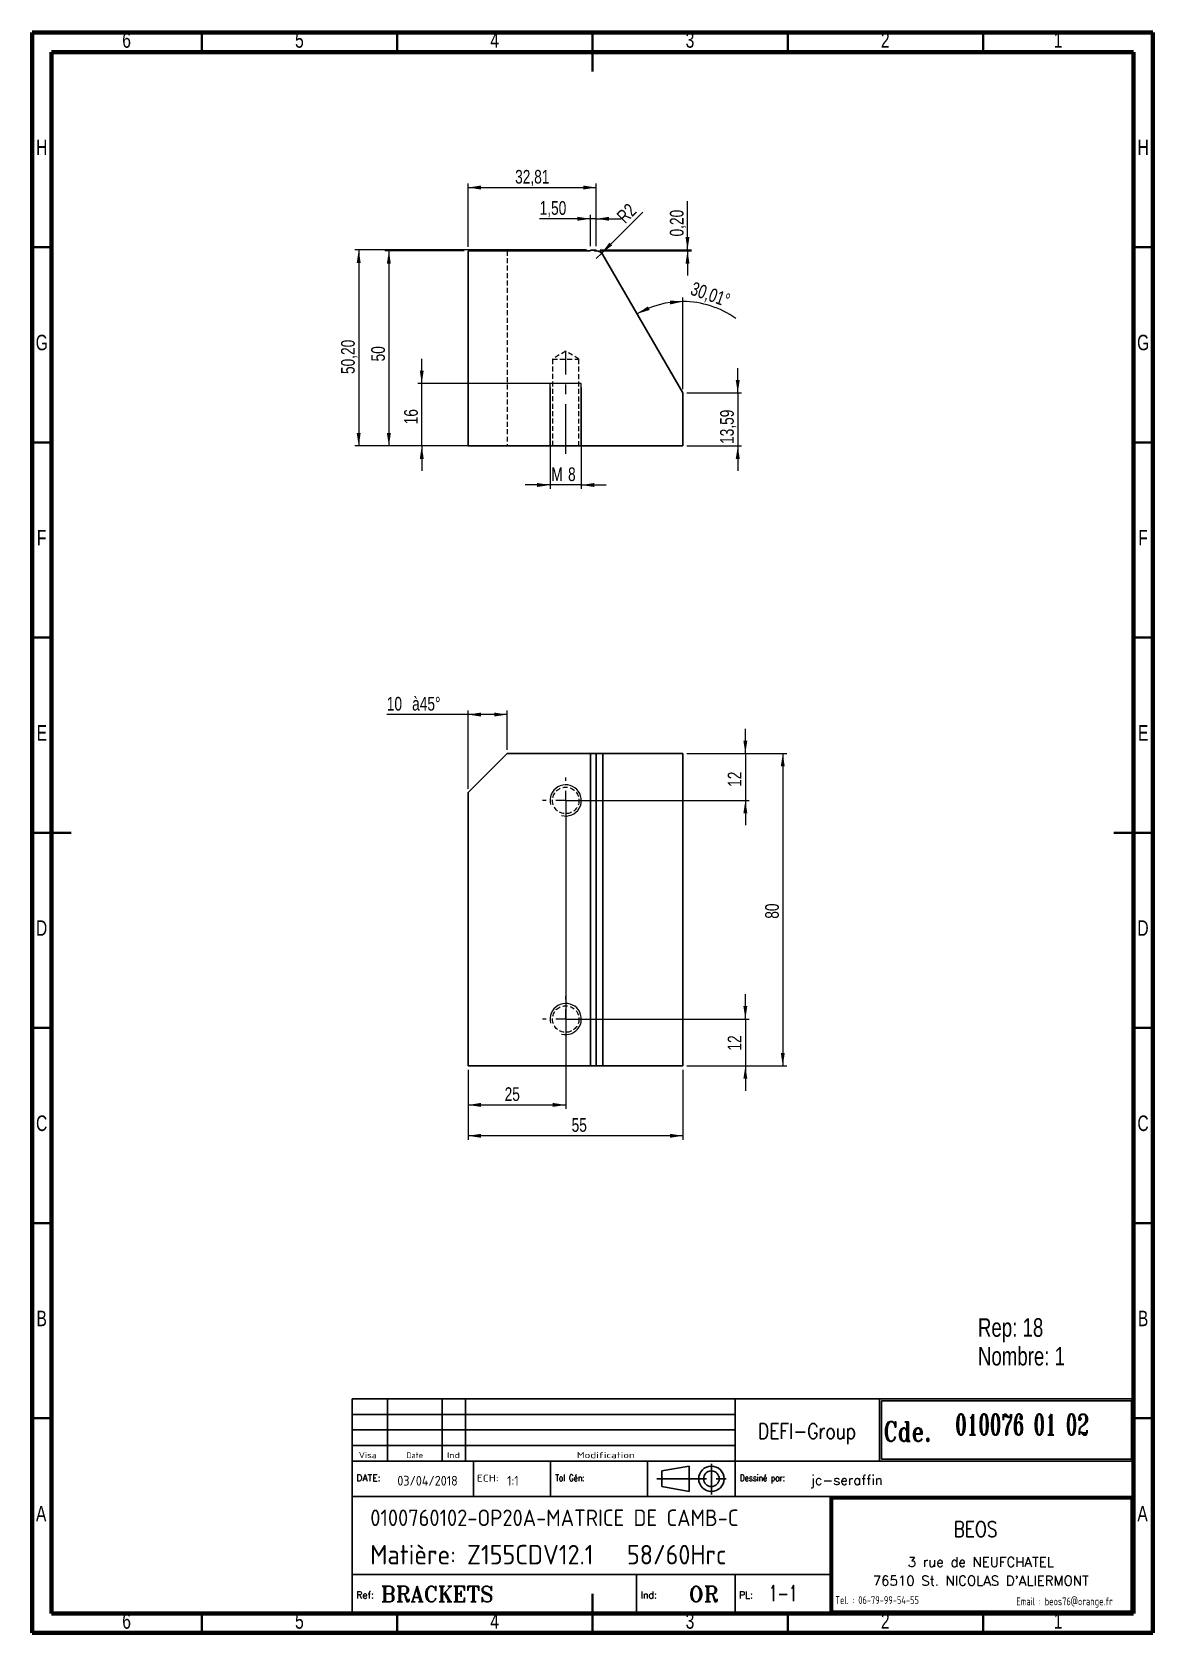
# Model space of a CAD drawing. Header units: millimetres. Extents: x 5 to 292, y 5 to 415.
import ezdxf

# ---------------------------------------------------------------- set-up
doc = ezdxf.new("R2010")
doc.units = ezdxf.units.MM
doc.linetypes.add('CENTERX2', pattern=[20.32, 12.7, -2.54, 2.54, -2.54])
doc.linetypes.add('HIDDEN', pattern=[1.905, 1.27, -0.635])
doc.layers.add('DIMENSIONS', color=176, linetype='Continuous')
doc.styles.add('SLDTEXTSTYLE0', font='TXT', dxfattribs={"width": 0.75})
doc.styles.add('SLDTEXTSTYLE1', font='ISOCP')
doc.styles.add('SLDTEXTSTYLE10', font='ISOCP', dxfattribs={"width": 1.147311})
doc.styles.add('SLDTEXTSTYLE11', font='ISOCP', dxfattribs={"width": 1.385904})
doc.styles.add('SLDTEXTSTYLE12', font='ISOCP', dxfattribs={"width": 1.246461})
doc.styles.add('SLDTEXTSTYLE13', font='ROMAND')
doc.styles.add('SLDTEXTSTYLE2', font='ROMANT', dxfattribs={"width": 0.8})
doc.styles.add('SLDTEXTSTYLE3', font='ISOCP', dxfattribs={"width": 0.8})
doc.styles.add('SLDTEXTSTYLE4', font='ROMANS', dxfattribs={"width": 0.8})
doc.styles.add('SLDTEXTSTYLE5', font='ROMANT')
doc.styles.add('SLDTEXTSTYLE6', font='ROMANS')
doc.styles.add('SLDTEXTSTYLE7', font='ROMANT', dxfattribs={"width": 0.65})
doc.styles.add('SLDTEXTSTYLE8', font='ISOCP', dxfattribs={"width": 1.446157})
doc.styles.add('SLDTEXTSTYLE9', font='ISOCP', dxfattribs={"width": 1.294402})
doc.dimstyles.new('SLDDIMSTYLE0', dxfattribs={"dimtxt": 3.5, "dimasz": 3.302, "dimexe": 0, "dimexo": 0.0625, "dimgap": 0.875, "dimtad": 1, "dimrnd": 1e-09, "dimzin": 12, "dimdsep": 46, "dimtxsty": 'SLDTEXTSTYLE0', "dimsah": 1, "dimcen": 0.09, "dimadec": 0, "dimazin": 3, "dimtfac": 1, "dimtofl": 0, "dimtmove": 0, "dimatfit": 3, "dimfxl": 1, "dimfrac": 2, "dimtolj": 1, "dimtzin": 12, "dimarcsym": 0})
doc.dimstyles.new('SLDDIMSTYLE1', dxfattribs={"dimtxt": 3.5, "dimasz": 3.302, "dimexe": 0, "dimexo": 0.0625, "dimgap": 0.875, "dimtad": 1, "dimrnd": 1e-09, "dimzin": 12, "dimdsep": 46, "dimtxsty": 'SLDTEXTSTYLE0', "dimsah": 1, "dimcen": 0.09, "dimadec": 0, "dimazin": 3, "dimtfac": 1, "dimtmove": 0, "dimatfit": 0, "dimfxl": 1, "dimfrac": 2, "dimtolj": 1, "dimtzin": 12, "dimarcsym": 0})
doc.dimstyles.new('SLDDIMSTYLE2', dxfattribs={"dimtxt": 3.5, "dimasz": 3.302, "dimexe": 0, "dimexo": 0.0625, "dimgap": 0.875, "dimtad": 1, "dimrnd": 1e-09, "dimzin": 12, "dimdsep": 46, "dimtxsty": 'SLDTEXTSTYLE0', "dimsah": 1, "dimcen": 0, "dimadec": 0, "dimazin": 3, "dimtfac": 1, "dimtofl": 0, "dimtmove": 0, "dimatfit": 3, "dimfxl": 1, "dimfrac": 2, "dimtolj": 1, "dimtzin": 12, "dimarcsym": 0})
doc.dimstyles.new('SLDDIMSTYLE3', dxfattribs={"dimtxt": 3.5, "dimasz": 3.302, "dimexe": 0, "dimexo": 0.0625, "dimgap": 0.875, "dimtad": 1, "dimdec": 4, "dimzin": 12, "dimdsep": 46, "dimtxsty": 'SLDTEXTSTYLE0', "dimsah": 1, "dimcen": 0.09, "dimazin": 3, "dimtfac": 1, "dimtofl": 0, "dimtmove": 0, "dimatfit": 3, "dimfxl": 1, "dimfrac": 2, "dimtolj": 1, "dimtzin": 12, "dimarcsym": 0})
doc.dimstyles.new('SLDDIMSTYLE4', dxfattribs={"dimtxt": 3.5, "dimasz": 3.302, "dimexe": 0, "dimexo": 0.0625, "dimgap": 0.875, "dimtad": 1, "dimrnd": 1e-09, "dimdsep": 46, "dimtxsty": 'SLDTEXTSTYLE0', "dimsah": 1, "dimcen": 0.09, "dimadec": 0, "dimazin": 2, "dimtfac": 1, "dimtmove": 0, "dimatfit": 0, "dimfxl": 1, "dimfrac": 2, "dimtolj": 1, "dimtzin": 12, "dimarcsym": 0})

# ---------------------------------------------------------------- blocks, each defined once
blk = doc.blocks.new('SW_NOTE_0')
at = {"color": 0, "linetype": 'Continuous', "lineweight": 0, "char_height": 4.763, "attachment_point": 1, "style": 'SLDTEXTSTYLE0'}
for s, insert in [('Rep: 18', (0, 6.14)), ('Nombre: 1', (0, -1.21))]:
    blk.add_mtext(s, dxfattribs=dict(at, insert=insert))
blk = doc.blocks.new('_D')
at = {"color": 7, "linetype": 'Continuous', "lineweight": 18}
for p, q in [((116.64, 240.27), (95.83, 240.27)), ((116.64, 221.27), (116.64, 241.27)), ((126.64, 240.27), (116.64, 240.27)), ((126.64, 231.27), (126.64, 241.27))]:
    blk.add_line(p, q, dxfattribs=at)
for points in [[(116.64, 240.27), (119.94, 239.77), (119.94, 240.78)], [(126.64, 240.27), (123.33, 240.78), (123.33, 239.77)]]:
    blk.add_solid(points, dxfattribs=at)
at = {"color": 7, "linetype": 'Continuous', "lineweight": 18, "char_height": 3.5, "attachment_point": 1, "style": 'SLDTEXTSTYLE0'}
for s, insert in [('10', (95.83, 244.79)), ('à45°', (102.32, 244.79))]:
    blk.add_mtext(s, dxfattribs=dict(at, insert=insert))
blk = doc.blocks.new('_D_1')
at = {"color": 7, "linetype": 'Continuous', "lineweight": 18}
for p, q in [((187.64, 230.27), (187.64, 236.62)), ((172.64, 230.27), (188.64, 230.27)), ((187.64, 230.27), (187.64, 218.27)), ((142.64, 218.27), (188.64, 218.27)), ((187.64, 218.27), (187.64, 211.92))]:
    blk.add_line(p, q, dxfattribs=at)
for points in [[(187.64, 230.27), (188.14, 233.58), (187.13, 233.58)], [(187.64, 218.27), (187.13, 214.97), (188.14, 214.97)]]:
    blk.add_solid(points, dxfattribs=at)
at = {"color": 7, "linetype": 'Continuous', "lineweight": 18, "insert": (183.12, 221.76), "char_height": 3.5, "attachment_point": 1, "rotation": 90, "style": 'SLDTEXTSTYLE0'}
blk.add_mtext('12', dxfattribs=at)
blk = doc.blocks.new('_D_2')
at = {"color": 7, "linetype": 'Continuous', "lineweight": 18}
for p, q in [((187.64, 162.27), (187.64, 168.62)), ((142.64, 162.27), (188.64, 162.27)), ((187.64, 162.27), (187.64, 150.27)), ((172.64, 150.27), (188.64, 150.27)), ((187.64, 150.27), (187.64, 143.92))]:
    blk.add_line(p, q, dxfattribs=at)
for points in [[(187.64, 162.27), (188.14, 165.58), (187.13, 165.58)], [(187.64, 150.27), (187.13, 146.97), (188.14, 146.97)]]:
    blk.add_solid(points, dxfattribs=at)
at = {"color": 7, "linetype": 'Continuous', "lineweight": 18, "insert": (183.12, 154.19), "char_height": 3.5, "attachment_point": 1, "rotation": 90, "style": 'SLDTEXTSTYLE0'}
blk.add_mtext('12', dxfattribs=at)
blk = doc.blocks.new('_D_3')
at = {"color": 7, "linetype": 'Continuous', "lineweight": 18}
for p, q in [((172.64, 230.27), (198.22, 230.27)), ((197.22, 230.27), (197.22, 150.27)), ((172.64, 150.27), (198.22, 150.27))]:
    blk.add_line(p, q, dxfattribs=at)
for points in [[(197.22, 230.27), (196.71, 226.97), (197.73, 226.97)], [(197.22, 150.27), (197.73, 153.58), (196.71, 153.58)]]:
    blk.add_solid(points, dxfattribs=at)
at = {"color": 7, "linetype": 'Continuous', "lineweight": 18, "insert": (192.71, 187.97), "char_height": 3.5, "attachment_point": 1, "rotation": 90, "style": 'SLDTEXTSTYLE0'}
blk.add_mtext('80', dxfattribs=at)
blk = doc.blocks.new('_D_4')
at = {"color": 7, "linetype": 'Continuous', "lineweight": 18}
for p, q in [((141.64, 217.27), (141.64, 139.27)), ((116.64, 149.27), (116.64, 139.27)), ((116.64, 140.27), (141.64, 140.27))]:
    blk.add_line(p, q, dxfattribs=at)
for points in [[(116.64, 140.27), (119.94, 139.77), (119.94, 140.78)], [(141.64, 140.27), (138.33, 140.78), (138.33, 139.77)]]:
    blk.add_solid(points, dxfattribs=at)
at = {"color": 7, "linetype": 'Continuous', "lineweight": 18, "insert": (126, 144.79), "char_height": 3.5, "attachment_point": 1, "style": 'SLDTEXTSTYLE0'}
blk.add_mtext('25', dxfattribs=at)
blk = doc.blocks.new('_D_5')
at = {"color": 7, "linetype": 'Continuous', "lineweight": 18}
for p, q in [((116.64, 149.27), (116.64, 131.36)), ((171.64, 149.27), (171.64, 131.36)), ((171.64, 132.36), (116.64, 132.36))]:
    blk.add_line(p, q, dxfattribs=at)
for points in [[(116.64, 132.36), (119.94, 131.86), (119.94, 132.87)], [(171.64, 132.36), (168.33, 132.87), (168.33, 131.86)]]:
    blk.add_solid(points, dxfattribs=at)
at = {"color": 7, "linetype": 'Continuous', "lineweight": 18, "insert": (143.16, 136.88), "char_height": 3.5, "attachment_point": 1, "style": 'SLDTEXTSTYLE0'}
blk.add_mtext('55', dxfattribs=at)
blk = doc.blocks.new('SW_CENTERMARKSYMBOL_0')
at = {"color": 0, "linetype": 'Continuous', "lineweight": 0}
for p, q in [((0, 5), (0, 5.9)), ((-5, 0), (-5.9, 0)), ((0, 0), (-2.5, 0)), ((0, 0), (0, 2.5)), ((0, 0), (0, -2.5)), ((0, 0), (2.5, 0)), ((5, 0), (5.9, 0)), ((0, -5), (0, -5.9))]:
    blk.add_line(p, q, dxfattribs=at)
blk = doc.blocks.new('SW_CENTERMARKSYMBOL_1')
at = {"color": 0, "linetype": 'Continuous', "lineweight": 0}
for p, q in [((0, 5), (0, 5.9)), ((-5, 0), (-5.9, 0)), ((0, 0), (-2.5, 0)), ((0, 0), (0, 2.5)), ((0, 0), (0, -2.5)), ((0, 0), (2.5, 0)), ((5, 0), (5.9, 0)), ((0, -5), (0, -5.9))]:
    blk.add_line(p, q, dxfattribs=at)
blk = doc.blocks.new('_D_6')
at = {"color": 7, "linetype": 'Continuous', "lineweight": 18}
for p, q in [((137.64, 324.08), (137.64, 298.08)), ((145.64, 324.08), (145.64, 298.08)), ((137.64, 299.08), (131.29, 299.08)), ((145.64, 299.08), (137.64, 299.08)), ((145.64, 299.08), (151.99, 299.08))]:
    blk.add_line(p, q, dxfattribs=at)
for points in [[(137.64, 299.08), (134.33, 299.59), (134.33, 298.57)], [(145.64, 299.08), (148.94, 298.57), (148.94, 299.59)]]:
    blk.add_solid(points, dxfattribs=at)
at = {"color": 7, "linetype": 'Continuous', "lineweight": 18, "char_height": 3.5, "attachment_point": 1, "style": 'SLDTEXTSTYLE0'}
for s, insert in [('M', (137.95, 303.59)), ('8', (142.24, 303.59))]:
    blk.add_mtext(s, dxfattribs=dict(at, insert=insert))
blk = doc.blocks.new('_D_7')
at = {"color": 7, "linetype": 'Continuous', "lineweight": 18}
for p, q in [((104.78, 325.08), (104.78, 331.43)), ((144.64, 325.08), (103.78, 325.08)), ((104.78, 309.08), (104.78, 325.08)), ((144.64, 309.08), (103.78, 309.08)), ((104.78, 309.08), (104.78, 302.73))]:
    blk.add_line(p, q, dxfattribs=at)
for points in [[(104.78, 325.08), (105.29, 328.38), (104.28, 328.38)], [(104.78, 309.08), (104.28, 305.78), (105.29, 305.78)]]:
    blk.add_solid(points, dxfattribs=at)
at = {"color": 7, "linetype": 'Continuous', "lineweight": 18, "insert": (100.27, 314.62), "char_height": 3.5, "attachment_point": 1, "rotation": 90, "style": 'SLDTEXTSTYLE0'}
blk.add_mtext('16', dxfattribs=at)
blk = doc.blocks.new('_D_8')
at = {"color": 7, "linetype": 'Continuous', "lineweight": 18}
for p, q in [((115.64, 359.08), (95.36, 359.08)), ((96.36, 359.08), (96.36, 309.08)), ((115.64, 309.08), (95.36, 309.08))]:
    blk.add_line(p, q, dxfattribs=at)
for points in [[(96.36, 359.08), (95.85, 355.78), (96.87, 355.78)], [(96.36, 309.08), (96.87, 312.38), (95.85, 312.38)]]:
    blk.add_solid(points, dxfattribs=at)
at = {"color": 7, "linetype": 'Continuous', "lineweight": 18, "insert": (91.85, 330.74), "char_height": 3.5, "attachment_point": 1, "rotation": 90, "style": 'SLDTEXTSTYLE0'}
blk.add_mtext('50', dxfattribs=at)
blk = doc.blocks.new('_D_9')
at = {"color": 7, "linetype": 'Continuous', "lineweight": 18}
for p, q in [((146.95, 359.28), (87.64, 359.28)), ((88.64, 359.28), (88.64, 309.08)), ((115.64, 309.08), (87.64, 309.08))]:
    blk.add_line(p, q, dxfattribs=at)
for points in [[(88.64, 359.28), (88.13, 355.98), (89.14, 355.98)], [(88.64, 309.08), (89.14, 312.38), (88.13, 312.38)]]:
    blk.add_solid(points, dxfattribs=at)
at = {"color": 7, "linetype": 'Continuous', "lineweight": 18, "insert": (84.12, 327.51), "char_height": 3.5, "attachment_point": 1, "rotation": 90, "style": 'SLDTEXTSTYLE0'}
blk.add_mtext('50,20', dxfattribs=at)
blk = doc.blocks.new('_D_10')
at = {"color": 7, "linetype": 'Continuous', "lineweight": 18}
for q in [(161.38, 369.01), (149.45, 357.08)]:
    blk.add_line((150.86, 358.49), q, dxfattribs=at)
blk.add_solid([(150.86, 358.49), (153.56, 360.47), (152.84, 361.19)], dxfattribs=at)
at = {"color": 7, "linetype": 'Continuous', "lineweight": 18, "insert": (154.39, 368.33), "char_height": 3.5, "attachment_point": 1, "rotation": 45, "style": 'SLDTEXTSTYLE0'}
blk.add_mtext('R2', dxfattribs=at)
blk = doc.blocks.new('_D_11')
at = {"color": 7, "linetype": 'Continuous', "lineweight": 18}
for p, q in [((147.95, 367.27), (134.96, 367.27)), ((147.95, 360.28), (147.95, 368.27)), ((149.45, 367.27), (147.95, 367.27)), ((149.45, 360.28), (149.45, 368.27)), ((149.45, 367.27), (155.8, 367.27))]:
    blk.add_line(p, q, dxfattribs=at)
for points in [[(147.95, 367.27), (144.65, 367.78), (144.65, 366.77)], [(149.45, 367.27), (152.75, 366.77), (152.75, 367.78)]]:
    blk.add_solid(points, dxfattribs=at)
at = {"color": 7, "linetype": 'Continuous', "lineweight": 18, "insert": (134.96, 371.79), "char_height": 3.5, "attachment_point": 1, "style": 'SLDTEXTSTYLE0'}
blk.add_mtext('1,50', dxfattribs=at)
blk = doc.blocks.new('_D_12')
at = {"color": 7, "linetype": 'Continuous', "lineweight": 18}
for p, q in [((116.64, 360.08), (116.64, 376.28)), ((116.64, 375.28), (149.45, 375.28)), ((149.45, 360.28), (149.45, 376.28))]:
    blk.add_line(p, q, dxfattribs=at)
for points in [[(116.64, 375.28), (119.94, 374.77), (119.94, 375.79)], [(149.45, 375.28), (146.15, 375.79), (146.15, 374.77)]]:
    blk.add_solid(points, dxfattribs=at)
at = {"color": 7, "linetype": 'Continuous', "lineweight": 18, "insert": (128.69, 379.79), "char_height": 3.5, "attachment_point": 1, "style": 'SLDTEXTSTYLE0'}
blk.add_mtext('32,81', dxfattribs=at)
blk = doc.blocks.new('_D_13')
at = {"color": 7, "linetype": 'Continuous', "lineweight": 18}
blk.add_line((171.64, 323.67), (171.64, 347.07), dxfattribs=at)
for start, end in [(90, 120.0144), (54.6313, 90)]:
    blk.add_arc((171.64, 322.67), 23.4, start, end, dxfattribs=at)
for points in [[(159.93, 342.93), (163.12, 343.92), (162.68, 344.84)], [(171.64, 346.07), (168.31, 346.34), (168.38, 345.33)]]:
    blk.add_solid(points, dxfattribs=at)
at = {"color": 7, "linetype": 'Continuous', "lineweight": 18, "insert": (174.47, 351.25), "char_height": 3.5, "attachment_point": 1, "rotation": 340.7292, "style": 'SLDTEXTSTYLE0'}
blk.add_mtext('30,01°', dxfattribs=at)
blk = doc.blocks.new('_D_14')
at = {"color": 7, "linetype": 'Continuous', "lineweight": 18}
for p, q in [((185.69, 322.67), (185.69, 329.02)), ((172.64, 322.67), (186.69, 322.67)), ((185.69, 322.67), (185.69, 309.08)), ((172.64, 309.08), (186.69, 309.08)), ((185.69, 309.08), (185.69, 302.73))]:
    blk.add_line(p, q, dxfattribs=at)
for points in [[(185.69, 322.67), (186.2, 325.97), (185.18, 325.97)], [(185.69, 309.08), (185.18, 305.78), (186.2, 305.78)]]:
    blk.add_solid(points, dxfattribs=at)
at = {"color": 7, "linetype": 'Continuous', "lineweight": 18, "insert": (181.18, 309.6), "char_height": 3.5, "attachment_point": 1, "rotation": 90, "style": 'SLDTEXTSTYLE0'}
blk.add_mtext('13,59', dxfattribs=at)
blk = doc.blocks.new('_D_15')
at = {"color": 7, "linetype": 'Continuous', "lineweight": 18}
for p, q in [((172.82, 359.28), (172.82, 371.8)), ((148.95, 359.08), (173.82, 359.08)), ((150.45, 359.28), (173.82, 359.28)), ((172.82, 359.28), (172.82, 359.08)), ((172.82, 359.08), (172.82, 352.73))]:
    blk.add_line(p, q, dxfattribs=at)
for points in [[(172.82, 359.28), (173.33, 362.58), (172.32, 362.58)], [(172.82, 359.08), (172.32, 355.78), (173.33, 355.78)]]:
    blk.add_solid(points, dxfattribs=at)
at = {"color": 7, "linetype": 'Continuous', "lineweight": 18, "insert": (168.31, 362.75), "char_height": 3.5, "attachment_point": 1, "rotation": 90, "style": 'SLDTEXTSTYLE0'}
blk.add_mtext('0,20', dxfattribs=at)

msp = doc.modelspace()

# ---------------------------------------------------------------- linework, layer by layer
at = {"color": 7, "linetype": 'Continuous', "lineweight": 70}
for p, q in [((5, 5), (5, 415)), ((5, 415), (292, 415)), ((292, 415), (292, 5)), ((10, 10), (10, 410)), ((10, 410), (287, 410)), ((287, 410), (287, 10)), ((287, 10), (10, 10)), ((292, 5), (5, 5))]:
    msp.add_line(p, q, dxfattribs=at)
at = {"color": 7, "linetype": 'Continuous', "lineweight": 35}
for p, q in [((48.5, 410), (48.5, 415)), ((98.5, 410), (98.5, 415)), ((148.5, 415.001), (148.5, 404.999)), ((148.5, 410), (148.5, 415)), ((198.5, 410), (198.5, 415)), ((248.5, 410), (248.5, 415)), ((10, 360), (5, 360)), ((287, 360), (292, 360)), ((10, 310), (5, 310)), ((287, 310), (292, 310)), ((10, 260), (5, 260)), ((287, 260), (292, 260)), ((4.999, 210), (15.001, 210)), ((10, 210), (5, 210)), ((292.001, 210), (281.999, 210)), ((287, 210), (292, 210)), ((10, 160), (5, 160)), ((287, 160), (292, 160)), ((10, 110), (5, 110)), ((287, 110), (292, 110)), ((10, 60), (5, 60)), ((287, 60), (292, 60)), ((148.5, 4.999), (148.5, 15.001)), ((48.5, 10), (48.5, 5)), ((98.5, 10), (98.5, 5)), ((148.5, 10), (148.5, 5)), ((198.5, 10), (198.5, 5)), ((248.5, 10), (248.5, 5))]:
    msp.add_line(p, q, dxfattribs=at)
at = {"color": 7, "linetype": 'Continuous', "lineweight": 25}
for p, q in [((116.6357, 359.07819), (116.6357, 309.07819)), ((147.95045, 359.07819), (116.6357, 359.07819)), ((147.95045, 359.27819), (147.95045, 359.07819)), ((149.45045, 359.27819), (147.95045, 359.27819)), ((149.45045, 359.27819), (149.45045, 359.07819)), ((171.6357, 322.67275), (151.18225, 358.07863)), ((171.6357, 322.67275), (171.6357, 309.07819)), ((171.6357, 309.07819), (116.6357, 309.07819)), ((116.6357, 220.27335), (126.6357, 230.27335)), ((126.6357, 230.27335), (147.95045, 230.27335)), ((147.95045, 150.27335), (147.95045, 230.27335)), ((147.95045, 230.27335), (149.45045, 230.27335)), ((149.45045, 230.27335), (149.45045, 150.27335)), ((151.18225, 230.27335), (149.45045, 230.27335)), ((151.18225, 150.27335), (151.18225, 230.27335)), ((171.6357, 230.27335), (151.18225, 230.27335)), ((171.6357, 230.27335), (171.6357, 150.27335)), ((116.6357, 150.27335), (116.6357, 220.27335)), ((147.95045, 150.27335), (116.6357, 150.27335)), ((149.45045, 150.27335), (147.95045, 150.27335)), ((149.45045, 150.27335), (151.18225, 150.27335)), ((171.6357, 150.27335), (151.18225, 150.27335))]:
    msp.add_line(p, q, dxfattribs=at)
at = {"color": 7, "linetype": 'HIDDEN', "lineweight": 18}
for p, q in [((126.6357, 359.07819), (126.6357, 309.07819)), ((141.6357, 333.37112), (138.2357, 331.32819)), ((145.0357, 331.32819), (141.6357, 333.37112)), ((138.2357, 331.32819), (145.0357, 331.32819)), ((138.2357, 331.32819), (138.2357, 309.07819)), ((145.0357, 309.07819), (145.0357, 331.32819)), ((145.6357, 325.07819), (137.6357, 325.07819)), ((145.6357, 325.07819), (137.6357, 325.07819))]:
    msp.add_line(p, q, dxfattribs=at)
at = {"color": 7, "linetype": 'CENTERX2', "lineweight": 18}
msp.add_line((141.6357, 307.07819), (141.6357, 333.32819), dxfattribs=at)
at = {"color": 7, "linetype": 'Continuous', "lineweight": 18}
for p, q in [((137.6357, 309.07819), (137.6357, 325.07819)), ((137.6357, 309.07819), (137.6357, 325.07819)), ((145.6357, 309.07819), (145.6357, 325.07819)), ((145.6357, 309.07819), (145.6357, 325.07819))]:
    msp.add_line(p, q, dxfattribs=at)
at = {"color": 7, "linetype": 'HIDDEN', "lineweight": 18}
for centre in [(141.6357, 218.27335), (141.6357, 162.27335)]:
    msp.add_circle(centre, 3.4, dxfattribs=at)
at = {"color": 7, "linetype": 'Continuous', "lineweight": 25}
msp.add_arc((149.45045, 357.07819), 2, 30.0143884, 90, dxfattribs=at)
at = {"color": 7, "linetype": 'Continuous', "lineweight": 18}
for centre in [(141.6357, 218.27335), (141.6357, 162.27335)]:
    msp.add_arc(centre, 4, 255, 195, dxfattribs=at)
at = {"layer": 'DIMENSIONS', "color": 3}
for p, q in [((185, 65), (87, 65)), ((96, 49), (96, 65)), ((110, 49), (110, 65)), ((116, 49), (116, 65)), ((87, 61), (185, 61)), ((185, 57), (87, 57)), ((87, 53), (185, 53))]:
    msp.add_line(p, q, dxfattribs=at)
at = {"layer": 'DIMENSIONS', "color": 6}
for p, q in [((87, 65), (87, 10)), ((287, 10), (287, 65)), ((287, 40), (209.38409, 40)), ((209.38409, 40), (209.38409, 10)), ((286.8, 39.8), (209.58409, 39.8)), ((209.58409, 39.8), (209.58409, 10.2)), ((286.6, 39.6), (209.78409, 39.6)), ((209.78409, 39.6), (209.78409, 10.4)), ((286.4, 39.4), (209.98409, 39.4)), ((209.98409, 39.4), (209.98409, 10.6)), ((286.4, 10.6), (286.4, 39.4)), ((286.6, 10.4), (286.6, 39.6)), ((286.8, 10.2), (286.8, 39.8)), ((87, 10), (287, 10)), ((209.58409, 10.2), (286.8, 10.2)), ((209.78409, 10.4), (286.6, 10.4)), ((209.98409, 10.6), (286.4, 10.6))]:
    msp.add_line(p, q, dxfattribs=at)
at = {"layer": 'DIMENSIONS', "color": 1}
for p, q in [((287, 65), (185, 65)), ((185, 49), (185, 65)), ((222, 49), (222, 65)), ((222.5, 49.5), (222.5, 64.5)), ((222.5, 64.5), (286.5, 64.5)), ((286.5, 64.5), (286.5, 49.5)), ((286.5, 49.5), (222.5, 49.5)), ((87, 49), (287, 49)), ((118, 49), (118, 40)), ((137.73069, 49), (137.73069, 40)), ((162.62034, 49), (162.62034, 40)), ((185, 49), (185, 40)), ((209.38409, 40), (87, 40)), ((209.38409, 20), (87, 20)), ((159.79154, 20), (159.79154, 10)), ((185, 20), (185, 10))]:
    msp.add_line(p, q, dxfattribs=at)
at = {"layer": 'DIMENSIONS'}
for p, q in [((222.5, 49.5), (222.5, 64.5)), ((222.5, 64.5), (286.5, 64.5)), ((286.5, 64.5), (286.5, 49.5)), ((286.5, 49.5), (222.5, 49.5))]:
    msp.add_line(p, q, dxfattribs=at)
at = {"layer": 'DIMENSIONS', "color": 7}
for p, q in [((173.24368, 47.75), (166.24368, 46.5)), ((166.24368, 46.5), (166.24368, 42.5)), ((173.24368, 41.25), (173.24368, 47.75)), ((166.24368, 42.5), (173.24368, 41.25))]:
    msp.add_line(p, q, dxfattribs=at)
at = {"layer": 'DIMENSIONS', "color": 3, "linetype": 'CENTERX2'}
for p, q in [((178.93393, 48.34798), (178.93393, 40.51332)), ((164.94646, 44.5), (183.20111, 44.5))]:
    msp.add_line(p, q, dxfattribs=at)
at = {"layer": 'DIMENSIONS', "color": 7}
for radius in [3.25, 2]:
    msp.add_circle((178.93393, 44.5), radius, dxfattribs=at)

# ---------------------------------------------------------------- block references
at = {"color": 7, "linetype": 'Continuous', "lineweight": 0}
for name, p in [('SW_CENTERMARKSYMBOL_0', (141.6357, 218.27335)), ('SW_CENTERMARKSYMBOL_1', (141.6357, 162.27335)), ('SW_NOTE_0', (247.18758, 79.49852))]:
    msp.add_blockref(name, p, dxfattribs=at)

# ---------------------------------------------------------------- texts
at = {"color": 7, "linetype": 'Continuous', "lineweight": 0, "char_height": 3.96875, "attachment_point": 2, "style": 'SLDTEXTSTYLE0'}
for s, insert in [('6', (29.21004, 415.06015)), ('5', (73.46004, 415.06015)), ('4', (123.46004, 415.06015)), ('3', (173.46004, 415.06015)), ('2', (223.46004, 415.06015)), ('1', (267.71004, 415.06015)), ('H', (7.49035, 387.56015)), ('H', (289.49035, 387.56015)), ('G', (7.48668, 337.56015)), ('G', (289.48668, 337.56015)), ('F', (7.45774, 287.56015)), ('F', (289.45774, 287.56015)), ('E', (7.50781, 237.56015)), ('E', (289.50781, 237.56015)), ('D', (7.45269, 187.56015)), ('D', (289.45269, 187.56015)), ('C', (7.45866, 137.56015)), ('C', (289.45866, 137.56015)), ('B', (7.4706, 87.56015)), ('B', (289.4706, 87.56015)), ('A', (7.33969, 37.56015)), ('A', (289.33969, 37.56015)), ('6', (29.21004, 10.06015)), ('5', (73.46004, 10.06015)), ('4', (123.46004, 10.06015)), ('3', (173.46004, 10.06015)), ('2', (223.46004, 10.06015)), ('1', (267.71004, 10.06015))]:
    msp.add_mtext(s, dxfattribs=dict(at, insert=insert))
at = {"layer": 'DIMENSIONS'}
for s, insert, char_height, attachment_point, style in [('DEFI-Group', (203.4195, 58.70072), 4, 2, 'SLDTEXTSTYLE2'), ('Cde.', (223, 59.12589), 5, 1, 'SLDTEXTSTYLE2'), ('010076 01 02', (241.37727, 61.01983), 5.2916667, 1, 'SLDTEXTSTYLE7'), ('Visa', (88.6551, 51.34751), 1.567052, 1, 'SLDTEXTSTYLE12'), ('Date', (100.82407, 51.28334), 1.492431, 1, 'SLDTEXTSTYLE10'), ('Ind', (111.25446, 51.28334), 1.492431, 1, 'SLDTEXTSTYLE11'), ('Modification', (144.48919, 51.34751), 1.5670523, 1, 'SLDTEXTSTYLE8'), ('DATE:', (88.03411, 45.59841), 1.727675, 1, 'SLDTEXTSTYLE6'), ('03/04/2018', (98.53289, 45.25347), 2.5, 1, 'SLDTEXTSTYLE1'), ('ECH:', (118.91066, 45.55991), 1.814059, 1, 'SLDTEXTSTYLE9'), ('1:1', (126.61977, 45.24035), 2.5, 1, 'SLDTEXTSTYLE1'), ('Tol Gén:', (138.95157, 45.59841), 1.727675, 1, 'SLDTEXTSTYLE4'), ('Dessiné par:', (186.22087, 45.59841), 1.7276752, 1, 'SLDTEXTSTYLE4'), ('jc-seraffin', (204.35515, 45.41997), 2.5, 1, 'SLDTEXTSTYLE5'), ('0100760102-OP20A-MATRICE DE CAMB-C', (91.60273, 36.61968), 4.2333333, 1, 'SLDTEXTSTYLE1'), ('BEOS', (246.57079, 33.59488), 4, 2, 'SLDTEXTSTYLE2'), ('Matière: Z155CDV12.1   58/60Hrc', (91.60273, 27.56351), 5, 1, 'SLDTEXTSTYLE1'), ('3 rue de NEUFCHATEL', (247.90924, 24.44835), 2.5, 2, 'SLDTEXTSTYLE13'), ('BRACKETS', (94.33673, 16.95138), 4, 1, 'SLDTEXTSTYLE5'), ('OR', (173.19394, 16.95138), 4, 1, 'SLDTEXTSTYLE5'), ('1-1', (193.65089, 17.17305), 4, 1, 'SLDTEXTSTYLE7'), ("76510 St. NICOLAS D'ALIERMONT", (247.90254, 19.62324), 2.5, 2, 'SLDTEXTSTYLE13'), ('Ref:', (88.03411, 15.59841), 1.727675, 1, 'SLDTEXTSTYLE6'), ('Ind:', (160.82565, 15.59841), 1.727675, 1, 'SLDTEXTSTYLE6'), ('PL:', (186.03411, 15.59841), 1.727675, 1, 'SLDTEXTSTYLE6'), ('Tel. : 06-79-99-54-55', (221.36027, 14.42858), 2, 2, 'SLDTEXTSTYLE3'), ('Email : beos76@orange.fr', (269.37248, 14.0972), 2, 2, 'SLDTEXTSTYLE3')]:
    msp.add_mtext(s, dxfattribs=dict(at, insert=insert, char_height=char_height, attachment_point=attachment_point, style=style))

# ---------------------------------------------------------------- dimensions: what is measured, and where the dimension line sits
at = {"color": 7, "linetype": 'Continuous', "lineweight": 18}
for base, p1, p2, dimstyle, picture, middle in [((149.45045, 375.27819), (116.6357, 359.07819), (149.45045, 359.27819), 'SLDDIMSTYLE0', '_D_12', (134.51225, 375.27819)), ((147.95045, 367.27393), (149.45045, 359.27819), (147.95045, 359.27819), 'SLDDIMSTYLE1', '_D_11', (139.48944, 367.27393)), ((141.6357, 140.27335), (116.6357, 150.27335), (141.6357, 218.27335), 'SLDDIMSTYLE0', '_D_4', (128.58793, 140.27335)), ((116.6357, 132.3643), (171.6357, 150.27335), (116.6357, 150.27335), 'SLDDIMSTYLE0', '_D_5', (145.746, 132.3643))]:
    dim = msp.add_linear_dim(base=base, p1=p1, p2=p2, dimstyle=dimstyle, dxfattribs=at)
    dim.commit()
    dim.dimension.update_dxf_attribs({"geometry": picture, "text_midpoint": middle, "dimtype": 160})
for base, p1, p2, dimstyle, picture, middle in [((172.82329, 359.07819), (149.45045, 359.27819), (147.95045, 359.07819), 'SLDDIMSTYLE4', '_D_15', (172.82329, 367.27393)), ((88.6357, 309.07819), (147.95045, 359.27819), (116.6357, 309.07819), 'SLDDIMSTYLE0', '_D_9', (88.6357, 333.32745)), ((96.35988, 309.07819), (116.6357, 359.07819), (116.6357, 309.07819), 'SLDDIMSTYLE0', '_D_8', (96.35988, 333.32745)), ((104.78467, 325.07819), (145.6357, 309.07819), (145.6357, 325.07819), 'SLDDIMSTYLE1', '_D_7', (104.78467, 317.20414)), ((185.69232, 309.07819), (171.6357, 322.67275), (171.6357, 309.07819), 'SLDDIMSTYLE1', '_D_14', (185.69232, 315.4237)), ((187.6357, 218.27335), (171.6357, 230.27335), (141.6357, 218.27335), 'SLDDIMSTYLE1', '_D_1', (187.6357, 224.34572)), ((197.22022, 150.27335), (171.6357, 230.27335), (171.6357, 150.27335), 'SLDDIMSTYLE0', '_D_3', (197.22022, 190.56024)), ((187.6357, 150.27335), (141.6357, 162.27335), (171.6357, 150.27335), 'SLDDIMSTYLE1', '_D_2', (187.6357, 156.77476))]:
    dim = msp.add_linear_dim(base=base, p1=p1, p2=p2, angle=90, dimstyle=dimstyle, dxfattribs=at)
    dim.commit()
    dim.dimension.update_dxf_attribs({"geometry": picture, "text_midpoint": middle, "dimtype": 160})
dim = msp.add_radius_dim(center=(149.45045, 357.07819), mpoint=(150.86466, 358.49241), dimstyle='SLDDIMSTYLE2', dxfattribs=at)
dim.commit()
dim.dimension.update_dxf_attribs({"geometry": '_D_10', "text_midpoint": (159.6462, 367.27394), "dimtype": 164})
dim = msp.add_angular_dim_2l(base=(165.57741, 345.27124), line1=((171.6357, 309.07819), (171.6357, 322.67275)), line2=((171.6357, 322.67275), (151.18225, 358.07863)), dimstyle='SLDDIMSTYLE3', dxfattribs=at)
dim.commit()
dim.dimension.update_dxf_attribs({"geometry": '_D_13', "text_midpoint": (179.35733, 344.75829), "dimtype": 162})
for base, p1, p2, text, dimstyle, picture, middle in [((137.6357, 299.07819), (145.6357, 325.07819), (137.6357, 325.07819), 'M8<>', 'SLDDIMSTYLE1', '_D_6', (141.38894, 299.07819)), ((116.6357, 240.27335), (126.6357, 230.27335), (116.6357, 220.27335), '<> à45°', 'SLDDIMSTYLE0', '_D', (104.17748, 240.27335))]:
    dim = msp.add_linear_dim(base=base, p1=p1, p2=p2, text=text, dimstyle=dimstyle, dxfattribs=at)
    dim.commit()
    dim.dimension.update_dxf_attribs({"geometry": picture, "text_midpoint": middle, "dimtype": 160})

doc.saveas('drawing.dxf')
